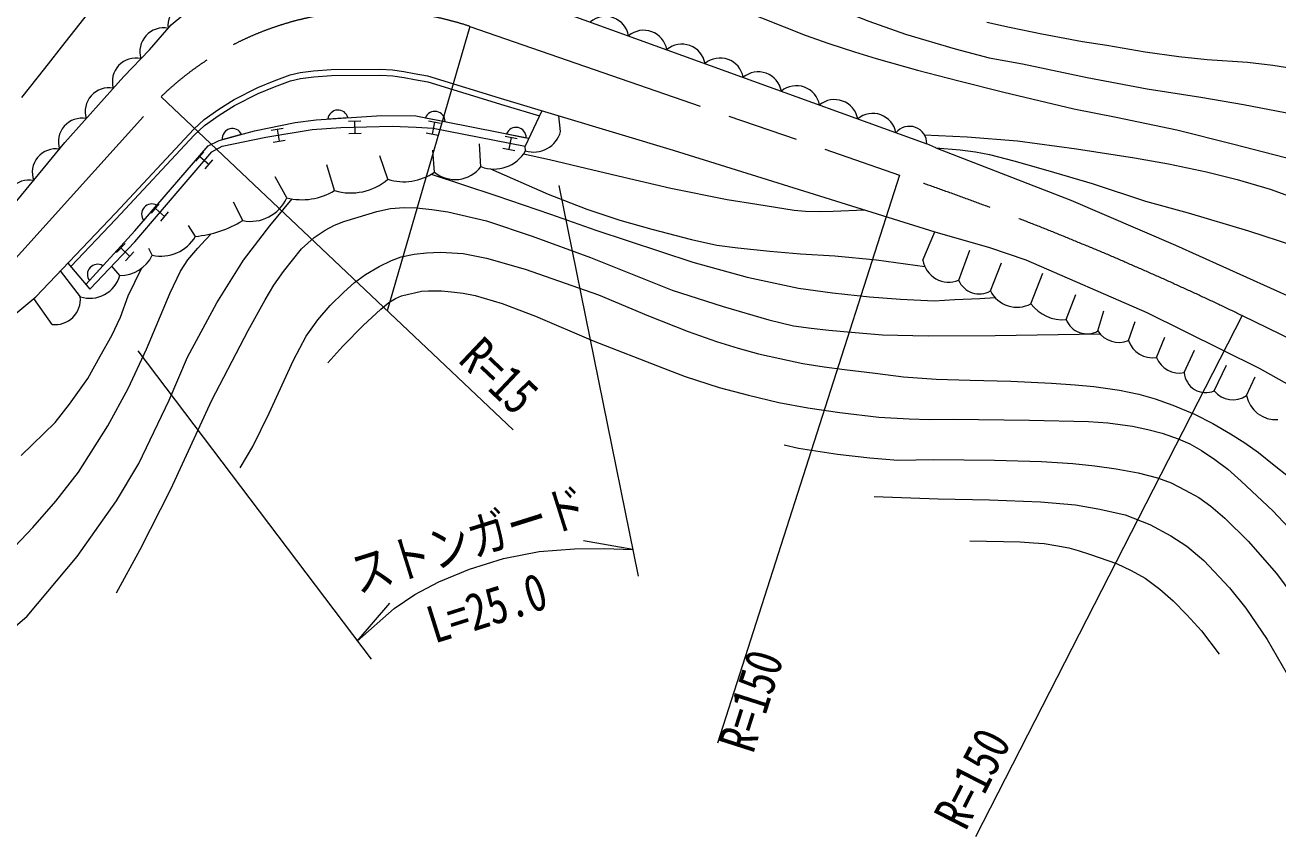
# Model space of a CAD drawing. Units: millimetres, scale not verified. Extents: x 40000 to 680000, y 20000 to 380000.
# Drawn here: x 398040 to 459727, y 267147 to 307133 of the extents above; entities that cross this region are included whole.
import ezdxf
from ezdxf.enums import TextEntityAlignment as Align

# ---------------------------------------------------------------- set-up
doc = ezdxf.new("R2010")
doc.units = ezdxf.units.MM
doc.header["$LTSCALE"] = 1000
doc.linetypes.add('CHAIN', pattern=[18.5, 12, -1.5, 3.5, -1.5])
for name, color, linetype, lineweight in [('M-BGD', 7, 'Continuous', 13), ('M-BMK', 2, 'CHAIN', 13), ('M-STR-HTXT', 7, 'Continuous', 13)]:
    doc.layers.add(name, color=color, linetype=linetype, lineweight=lineweight)
doc.styles.add('ＭＳ ゴシック', font='')
doc.styles.get('ＭＳ ゴシック').set_extended_font_data('MS Gothic')

msp = doc.modelspace()

# ---------------------------------------------------------------- linework, layer by layer
at = {"layer": 'M-BGD'}
for p, q in [((423490, 302912), (422656, 301164)), ((412948, 302509), (413937, 302572)), ((413968, 302399), (414568, 302415)), ((414268, 302407), (414285, 301807)), ((417750, 302566), (418722, 302375)), ((417904, 302410), (418493, 302293)), ((418199, 302351), (418082, 301763)), ((424407, 301885), (424315, 302665)), ((407745, 301491), (408701, 301754)), ((410158, 301962), (410750, 302056)), ((410454, 302009), (410549, 301416)), ((413985, 301799), (414585, 301816)), ((417788, 301821), (418376, 301705)), ((421686, 301661), (422274, 301545)), ((421746, 301778), (422718, 301586)), ((410252, 301369), (410845, 301464)), ((420484, 300158), (420409, 301288)), ((421569, 301073), (422158, 300956)), ((421980, 301603), (421863, 301015)), ((422681, 300935), (422656, 301164)), ((442876, 301083), (442440, 301279)), ((406448, 300433), (406837, 300890)), ((406642, 300661), (407099, 300272)), ((406904, 300044), (407293, 300501)), ((415903, 299542), (415513, 300694)), ((418196, 299891), (418125, 300978)), ((413280, 298980), (412894, 300250)), ((410925, 298619), (410349, 299665)), ((403884, 297505), (404531, 298256)), ((404261, 297866), (404650, 298323)), ((404456, 298095), (404913, 297706)), ((408755, 297501), (408299, 298410)), ((404718, 297477), (405107, 297934)), ((406427, 296727), (406080, 297255)), ((442239, 295554), (442829, 296951)), ((402548, 295939), (402962, 296374)), ((402755, 296157), (403189, 295743)), ((404300, 295799), (404127, 296126)), ((402982, 295526), (403396, 295960)), ((444007, 294562), (444562, 296047)), ((400762, 293752), (399781, 295022)), ((400154, 295413), (401235, 294125)), ((401207, 294548), (401875, 295279)), ((402699, 294794), (402313, 295257)), ((445572, 294037), (446113, 295421)), ((447567, 293406), (448157, 294907)), ((399368, 292390), (398474, 293671)), ((449302, 292624), (449769, 293870)), ((450861, 292066), (451157, 293058)), ((452370, 291590), (452697, 292534)), ((453753, 290758), (454156, 291764)), ((455117, 290016), (455625, 291123)), ((456593, 289121), (457187, 290389)), ((458177, 288893), (458605, 289813))]:
    msp.add_line(p, q, dxfattribs=at)
for points in [[(411362, 317426), (412952, 317454), (414123, 317407), (414935, 317275), (415728, 317096), (416974, 316794), (418394, 316424), (419452, 316065), (421208, 315424), (424744, 313883), (436520, 308547), (439589, 307322), (441393, 306681), (443827, 305958), (445512, 305519), (447145, 305231), (450338, 304555), (453293, 303985), (455924, 303579), (458036, 303223), (460517, 302749)], [(397643, 298482), (400005, 301345), (402901, 304598), (404162, 305917), (405240, 307145), (405804, 307621), (406456, 308047), (407433, 308573), (408960, 309279), (409749, 309588), (410547, 309844), (411406, 310006), (412328, 310099), (412911, 310159), (413274, 310189), (413646, 310207), (415213, 310139), (416867, 309964), (418617, 309648), (422654, 308462), (442440, 301279)], [(397875, 303562), (399015, 304987), (400011, 306275), (401429, 308068)], [(433264, 307905), (436452, 306637), (437621, 306225), (438879, 305813), (439943, 305484), (441978, 304904), (444016, 304380), (446233, 303826), (449676, 303001), (451758, 302597), (454744, 301965), (457494, 301276), (461633, 300211)], [(445394, 307268), (446507, 307026), (448098, 306697), (450110, 306331), (451305, 306150), (453194, 305815), (454855, 305587), (456236, 305438), (458225, 305299), (459473, 305151), (460938, 304923)], [(396777, 292262), (398570, 293750), (402487, 297864), (406342, 302006), (406863, 302475), (407578, 302990), (408341, 303461), (409505, 304063), (410303, 304388), (411085, 304685), (411590, 304795), (412243, 304879), (413109, 304944), (415521, 304960), (416125, 304920), (416689, 304841), (417202, 304749), (417857, 304624), (421598, 303479), (429955, 300975), (442829, 296951), (445521, 296177), (447306, 295574), (453268, 292978), (458795, 290234), (464438, 287090)], [(400292, 295248), (402504, 297571), (406359, 301713), (406880, 302182), (407595, 302696), (408358, 303168), (409522, 303769), (410320, 304095), (411102, 304392), (411606, 304502), (412259, 304586), (413126, 304651), (415538, 304667), (416142, 304627), (416706, 304547), (417219, 304456), (417874, 304331), (421615, 303185), (423370, 302659)], [(401037, 294362), (403440, 296991), (407051, 301178), (407596, 301450), (409333, 301927), (411343, 302336), (412365, 302472), (415583, 302676), (417279, 302660), (422845, 301561)], [(401235, 294125), (403449, 296451), (407236, 300896), (407743, 301167), (409890, 301615), (412179, 301981), (413587, 302088), (416111, 302159), (417291, 302100), (418140, 302057), (422656, 301164)], [(442315, 301732), (444418, 301635), (446907, 301426), (449809, 301043), (452661, 300589), (454336, 300297), (456207, 299897), (457724, 299534), (459341, 299044), (461786, 298171)], [(442876, 301083), (444082, 300995), (444828, 300895), (445524, 300759), (446717, 300442), (448392, 299968), (450574, 299328), (453207, 298462), (455301, 297891), (458275, 297000), (460500, 296280)], [(442876, 301083), (449530, 298505), (454689, 296295), (461678, 293148), (469481, 289508), (474929, 286984), (476027, 286560), (476943, 286262), (478073, 285889), (479106, 285644), (480270, 285409), (481516, 285206), (482752, 285036), (483768, 284939), (484780, 284884), (485285, 284916)], [(422585, 300787), (423862, 300511), (425656, 300089), (427523, 299648), (429834, 299100), (432604, 298534), (434071, 298304), (435901, 298015), (436464, 297967), (437183, 297948), (437833, 297967), (439353, 298037)], [(420953, 300049), (423792, 298811), (425700, 298063), (427325, 297517), (428896, 297084), (430858, 296574), (432103, 296293), (433127, 296157), (434702, 295990), (436212, 295861), (437905, 295762), (439966, 295564), (442334, 295245)], [(418029, 299783), (421218, 298743), (423912, 297824), (426136, 297031), (430926, 295449), (433595, 294713), (436127, 294176), (437794, 293939), (439622, 293753), (441147, 293626), (442799, 293558), (443819, 293616), (445051, 293665), (445796, 293715)], [(397078, 277098), (398148, 278020), (400612, 280951), (402535, 283708), (403636, 285532), (405130, 288661), (406031, 290778), (407478, 293451), (408799, 295558), (410089, 297240), (411191, 298567)], [(402542, 279169), (403714, 281304), (405217, 284281), (407240, 288656), (409025, 292092), (409857, 293597), (410288, 294325), (410757, 294990), (411658, 296108), (412280, 296665), (412812, 297039), (413268, 297279), (413743, 297463), (414447, 297666), (415356, 297952), (416034, 298092), (416700, 298142), (417321, 298130), (418068, 298047), (418848, 297933), (420752, 297489), (423015, 296742), (425883, 295689), (429897, 294078), (432413, 293267), (434660, 292619), (435871, 292322), (436745, 292201), (437620, 292106), (438913, 291999), (440260, 291883), (442504, 291820), (445804, 291848), (450967, 291926)], [(397532, 281446), (398420, 282391), (399561, 283684), (400665, 285114), (402121, 287393), (403116, 289232), (404013, 291177), (405179, 293943), (405689, 295013), (406058, 295563), (406551, 296146), (406929, 296548), (407201, 296856)], [(408633, 285320), (409247, 286370), (410061, 288022), (411260, 290625), (411887, 291809), (412459, 292622), (413063, 293322), (413734, 293977), (414259, 294453), (414804, 294846), (415469, 295234), (416084, 295541), (416564, 295714), (417204, 295850), (417804, 295915), (418490, 295946), (419059, 295920), (419608, 295875), (420753, 295644), (422658, 295107), (426279, 293850), (428741, 292817), (430690, 292035), (432088, 291549), (433152, 291215), (434155, 290941), (435198, 290708), (436338, 290469), (437389, 290306), (438390, 290164), (439889, 289994), (441292, 289815), (442904, 289695), (444578, 289640), (446578, 289596), (448584, 289495), (449747, 289417), (450663, 289329), (451928, 289154), (452878, 288953), (453675, 288731), (454549, 288405), (455613, 287966), (456514, 287509), (457395, 287003), (458102, 286552), (458774, 286081), (459546, 285462), (460246, 284894)], [(397843, 285930), (399520, 287565), (400224, 288454), (401138, 289729), (401738, 290822), (402318, 291851), (402735, 292747), (403116, 293803), (403773, 295147)], [(412952, 290490), (413683, 291311), (414696, 292345), (415107, 292738), (415564, 293146), (415955, 293465), (416281, 293668), (416581, 293791), (416919, 293881), (417222, 293952), (417560, 294024), (417898, 294050), (418545, 294039), (419029, 293998), (419606, 293930), (420207, 293810), (421524, 293425), (423175, 292801), (426005, 291583), (429473, 290238), (430548, 289816), (432207, 289288), (433652, 288902), (435159, 288547), (436588, 288279), (438152, 288058), (440081, 287828), (441566, 287739), (442570, 287711), (443735, 287721), (447496, 287678), (450402, 287606), (451349, 287538), (452566, 287378), (453328, 287220), (454030, 287030), (454818, 286761), (455389, 286505), (455956, 286175), (456619, 285735), (457263, 285256), (457919, 284672), (459473, 283216), (460785, 281813)], [(435408, 286459), (436115, 286290), (438046, 286007), (439638, 285819), (441004, 285697), (442779, 285733), (445765, 285705), (448087, 285639), (449632, 285535), (450715, 285431), (451761, 285281), (452845, 285083), (453800, 284837), (454468, 284583), (455156, 284225), (455834, 283858), (456418, 283434), (457119, 282847), (458259, 281717), (459663, 280116), (460786, 278588)], [(439844, 283916), (442993, 283802), (445532, 283746), (448029, 283646), (449760, 283505), (450951, 283292), (452199, 283008), (453419, 282540), (454455, 281973), (455249, 281463), (456086, 280768), (457347, 279424), (458150, 278409), (459202, 276876), (460432, 274737)], [(444559, 281733), (447042, 281682), (447697, 281639), (448217, 281601), (448791, 281493), (449435, 281379), (449895, 281255), (450496, 281060), (451785, 280618), (452493, 280265), (453187, 279898), (453915, 279353), (454561, 278777), (455245, 278088), (455964, 277300), (456830, 276155)]]:
    msp.add_lwpolyline(points, dxfattribs=at)
for centre, radius, start, end in [((406229, 307104), 1151, 67.17577, 186.73186), ((426618, 306397), 1160, 10.53282, 129.56244), ((404854, 305833), 1160, 78.47304, 197.52086), ((428498, 305715), 1160, 10.53282, 129.56244), ((430378, 305032), 1160, 10.53282, 129.56244), ((403498, 304350), 1160, 77.56884, 196.61268), ((432258, 304350), 1160, 10.53282, 129.56244), ((434138, 303667), 1160, 10.53282, 129.56244), ((436017, 302985), 1160, 10.53282, 129.56244), ((402160, 302880), 1160, 78.79826, 197.82788), ((413449, 302443), 505, 14.80201, 172.4602), ((437897, 302302), 1160, 10.53282, 129.56244), ((400839, 301385), 1160, 79.2471, 198.28842), ((418217, 302375), 505, 0.00275, 157.66094), ((439777, 301620), 1160, 10.53282, 129.56244), ((408249, 301528), 505, 26.51367, 184.17186), ((422213, 301586), 505, 0.00275, 157.66094), ((423083, 302249), 1374, 253.00149, 344.62977), ((441581, 301286), 859, 359.57719, 140.51806), ((399555, 299875), 1160, 80.96312, 199.99275), ((421124, 301843), 1802, 249.18082, 329.75418), ((416700, 302013), 2596, 252.12732, 305.18135), ((419212, 301112), 1589, 230.21858, 323.11664), ((398240, 298342), 1158, 78.82653, 197.9748), ((414078, 301660), 2796, 253.42658, 310.75109), ((409134, 299431), 1967, 258.87574, 335.61675), ((411664, 301663), 3132, 256.36065, 301.0741), ((404282, 297817), 505, 60.40222, 218.06041), ((405938, 302087), 5382, 275.21446, 301.56089), ((404735, 297704), 1954, 257.14442, 330.01953), ((402722, 296535), 1741, 269.23616, 334.9969), ((443528, 295779), 1308, 189.92714, 291.45664), ((401613, 294847), 505, 58.73284, 216.39103), ((401234, 295196), 1519, 251.89526, 344.68226), ((445024, 295000), 1108, 203.32408, 299.64612), ((399524, 293624), 1244, 262.78, 5.86378), ((446881, 294707), 1470, 207.07331, 297.81435), ((449139, 294577), 1960, 216.67606, 274.77942), ((450329, 293036), 1107, 201.88963, 298.73357), ((451905, 292748), 1247, 213.13064, 291.86424), ((453564, 292010), 1266, 199.35405, 278.57307), ((454877, 291199), 1207, 201.43887, 281.45957), ((456166, 290081), 1051, 183.55873, 293.98839), ((457503, 289824), 1150, 217.71271, 305.9027), ((459629, 289175), 1479, 191.00059, 273.77515)]:
    msp.add_arc(centre, radius, start, end, dxfattribs=at)
at = {"layer": 'M-BMK'}
for p, q in [((419934, 307069), (441090, 299744)), ((395838, 293720), (404734, 303598)), ((457968, 292821), (474429, 284792))]:
    msp.add_line(p, q, dxfattribs=at)
for centre, radius, start, end in [((415187, 292840), 15000, 71.54933, 134.17515), ((392705, 157762), 150000, 64.20947, 71.18177)]:
    msp.add_arc(centre, radius, start, end, dxfattribs=at)
at = {"layer": 'M-STR-HTXT'}
for p, q in [((419934, 307069), (415870, 293064)), ((404734, 303598), (422078, 287191)), ((424327, 299224), (428223, 279989)), ((441090, 299744), (432141, 271761)), ((457968, 292821), (444844, 267147)), ((403590, 291087), (415082, 275895)), ((427957, 281303), (425540, 281731)), ((414400, 276795), (415999, 278659))]:
    msp.add_line(p, q, dxfattribs=at)
msp.add_lwpolyline([(414400, 276795), (416214, 278392), (417225, 279094), (418414, 279712), (419924, 280330), (421589, 280853), (423350, 281210), (425090, 281341), (426553, 281353), (427957, 281303)], dxfattribs=at)

# ---------------------------------------------------------------- texts
at = {"layer": 'M-STR-HTXT', "style": 'ＭＳ ゴシック', "width": 0.8}
msp.add_text('R=15', height=1833, rotation=316.59, dxfattribs=at).set_placement((421827, 287428), align=Align.BOTTOM_RIGHT)
for s, p in [('ストンガード', (420316, 280395)), ('L=25.0', (421216, 277036))]:
    msp.add_text(s, height=1833, rotation=17.439, dxfattribs=at).set_placement(p, align=Align.BOTTOM_CENTER)
msp.add_text('R=150', height=1833, rotation=72.264, dxfattribs=at).set_placement((432141, 271761), align=Align.TOP_LEFT)
msp.add_text('R=150', height=1833, rotation=62.925, dxfattribs=at).set_placement((444844, 267147), align=Align.BOTTOM_LEFT)

doc.saveas('drawing.dxf')
